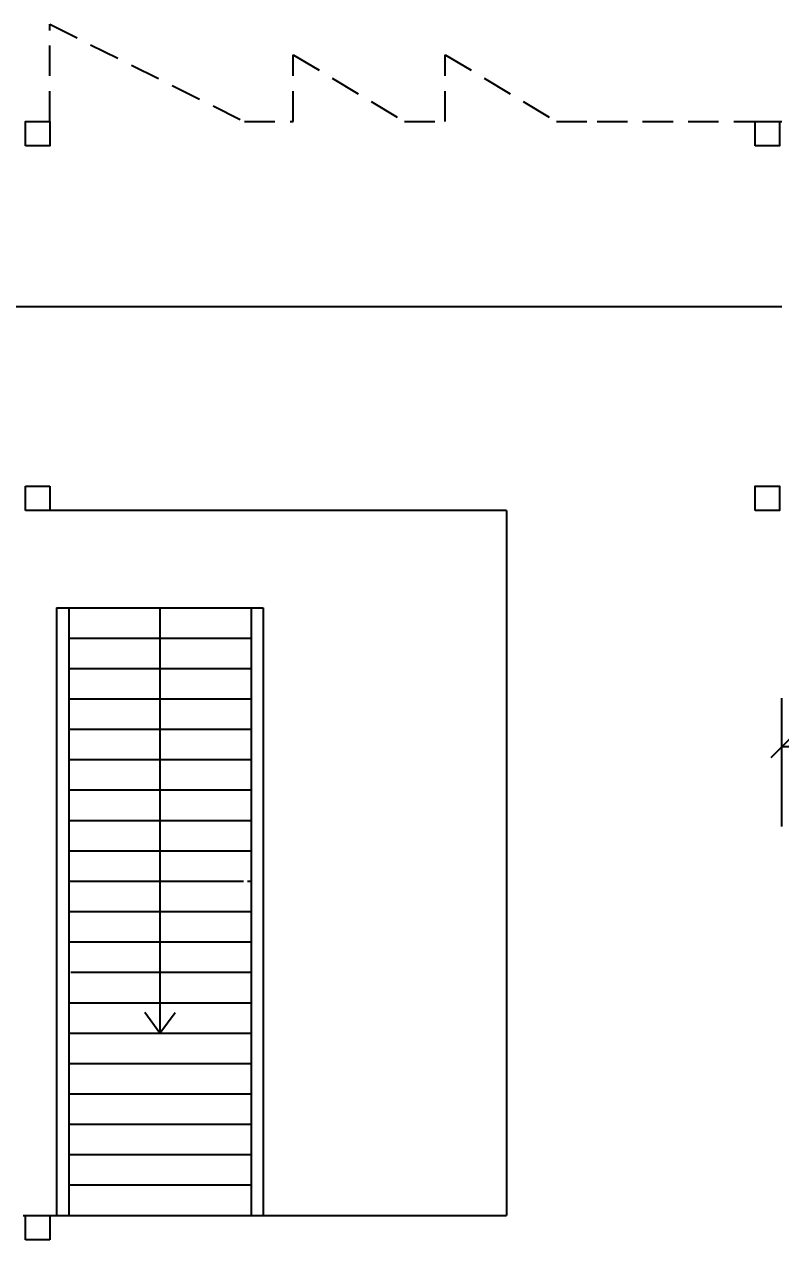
# Model space of a CAD drawing. Header units: millimetres. Extents: x 4436 to 4619, y 1272 to 1428.
# Drawn here: x 4541.57 to 4547.79, y 1304.7 to 1314.7 of the extents above; entities that cross this region are included whole.
import ezdxf

# ---------------------------------------------------------------- set-up
doc = ezdxf.new("R2010")
doc.units = ezdxf.units.MM
doc.linetypes.add('HIDDEN', pattern=[0.375, 0.25, -0.125])
for name, color, linetype in [('ALV', 2, 'Continuous'), ('ESTR', 3, 'Continuous'), ('PISO', 1, 'Continuous'), ('PROJ', 1, 'HIDDEN'), ('TXT CENTRO DE CUSTO', 2, 'Continuous')]:
    doc.layers.add(name, color=color, linetype=linetype)
doc.styles.add('1-200', font='simplex.shx', dxfattribs={"height": 0.4})
doc.dimstyles.new('1-200', dxfattribs={"dimtxt": 0.4, "dimasz": 0.18, "dimexe": 0.4, "dimexo": 0.2, "dimgap": 0.09, "dimtad": 1, "dimdec": 4, "dimzin": 0, "dimdsep": 46, "dimtxsty": '1-200', "dimblk": 'OBLIQUE', "dimcen": 0.09, "dimclrd": 1, "dimclre": 1, "dimclrt": 256, "dimadec": 0, "dimazin": 0, "dimtfac": 1, "dimtdec": 4, "dimtix": 1, "dimtofl": 0, "dimtmove": 0, "dimatfit": 3, "dimldrblk": 'OBLIQUE', "dimfxl": 0.18, "dimtolj": 1, "dimtzin": 0, "dimarcsym": 0})

# ---------------------------------------------------------------- blocks, each defined once
blk = doc.blocks.new('BRISEPRJ')
at = {"layer": 'PROJ'}
for p, q in [((0, 0), (0, 0.8)), ((0, 0.8), (1.6, 0)), ((2, 0), (2, 0.55)), ((2, 0.55), (2.9167, 0)), ((3.25, 0), (3.25, 0.55)), ((3.25, 0.55), (4.1667, 0)), ((1.6, 0), (2, 0)), ((2.9167, 0), (3.25, 0)), ((4.1667, 0), (4.5, 0))]:
    blk.add_line(p, q, dxfattribs=at)
blk = doc.blocks.new('_Oblique')
at = {"color": 0, "linetype": 'ByBlock', "lineweight": -2}
blk.add_line((-0.5, -0.5), (0.5, 0.5), dxfattribs=at)
blk = doc.blocks.new('*D60')
at = {"layer": 'DEFPOINTS', "color": 0, "transparency": 16777216}
for p in [(4547.8044, 1308.7533), (4547.8044, 1307.8984), (4565.9044, 1307.8984)]:
    blk.add_point(p, dxfattribs=at)
at = {"layer": 'TXT CENTRO DE CUSTO', "color": 1, "lineweight": -2, "transparency": 16777216}
for p, q in [((4547.8044, 1308.0984), (4547.8044, 1309.1533)), ((4565.9044, 1308.0984), (4565.9044, 1309.1533)), ((4565.9044, 1308.7533), (4547.8044, 1308.7533))]:
    blk.add_line(p, q, dxfattribs=at)
at = {"layer": 'TXT CENTRO DE CUSTO', "color": 1, "lineweight": -2, "transparency": 16777216, "xscale": 0.18, "yscale": 0.18, "zscale": 0.18, "rotation": 180}
blk.add_blockref('_Oblique', (4547.8044, 1308.7533), dxfattribs=at)
at = {"layer": 'TXT CENTRO DE CUSTO', "color": 1, "lineweight": -2, "transparency": 16777216, "xscale": 0.18, "yscale": 0.18, "zscale": 0.18}
blk.add_blockref('_Oblique', (4565.9044, 1308.7533), dxfattribs=at)
at = {"layer": 'TXT CENTRO DE CUSTO', "transparency": 16777216, "insert": (4556.8544, 1309.0433), "char_height": 0.4, "attachment_point": 5, "style": '1-200'}
blk.add_mtext('\\A1;FS', dxfattribs=at)

msp = doc.modelspace()

# ---------------------------------------------------------------- linework, layer by layer
at = {"layer": 'ALV'}
for p, q in [((4547.80441, 1312.37345), (4520.31441, 1312.37345)), ((4545.53941, 1310.69845), (4541.78441, 1310.69845)), ((4545.53941, 1310.69845), (4545.53941, 1304.89845)), ((4541.56441, 1304.89845), (4545.53941, 1304.89845)), ((4541.56441, 1304.89845), (4543.53941, 1304.89845))]:
    msp.add_line(p, q, dxfattribs=at)
at = {"layer": 'ESTR'}
for p, q in [((4541.58441, 1310.69845), (4541.58441, 1310.89845)), ((4541.58441, 1310.89845), (4541.78441, 1310.89845)), ((4541.78441, 1310.89845), (4541.78441, 1310.69845)), ((4541.78441, 1310.69845), (4541.58441, 1310.69845)), ((4541.58441, 1304.89845), (4541.78441, 1304.89845)), ((4541.58441, 1304.69845), (4541.58441, 1304.89845)), ((4541.78441, 1304.89845), (4541.78441, 1304.69845)), ((4541.78441, 1304.69845), (4541.58441, 1304.69845))]:
    msp.add_line(p, q, dxfattribs=at)
for points in [[(4541.58441, 1313.69845), (4541.58441, 1313.89845), (4541.78441, 1313.89845), (4541.78441, 1313.69845)], [(4547.58441, 1313.69845), (4547.58441, 1313.89845), (4547.78441, 1313.89845), (4547.78441, 1313.69845)], [(4547.58441, 1310.69845), (4547.58441, 1310.89845), (4547.78441, 1310.89845), (4547.78441, 1310.69845)]]:
    msp.add_lwpolyline(points, close=True, dxfattribs=at)
at = {"layer": 'PISO', "color": 1}
for p, q in [((4541.83941, 1309.89845), (4541.83941, 1306.83624)), ((4541.83941, 1309.89845), (4541.93941, 1309.89845)), ((4541.93941, 1309.89845), (4541.93941, 1306.88915)), ((4541.93941, 1309.89845), (4543.43941, 1309.89845)), ((4542.68941, 1309.89845), (4542.68941, 1306.39845)), ((4543.43941, 1309.89845), (4543.43941, 1307.68276)), ((4543.43941, 1309.89845), (4543.53941, 1309.89845)), ((4543.53941, 1309.89845), (4543.53941, 1307.73566)), ((4541.93941, 1309.64845), (4543.43941, 1309.64845)), ((4541.93941, 1309.39845), (4543.43941, 1309.39845)), ((4541.93941, 1309.14845), (4543.43941, 1309.14845)), ((4541.93941, 1308.89845), (4543.43941, 1308.89845)), ((4541.93941, 1308.64845), (4543.43941, 1308.64845)), ((4541.93941, 1308.39845), (4543.43941, 1308.39845)), ((4541.93941, 1308.14845), (4543.43941, 1308.14845)), ((4541.93941, 1307.89845), (4543.43941, 1307.89845)), ((4543.53941, 1307.73566), (4543.53941, 1304.89845)), ((4541.93941, 1307.64845), (4543.37788, 1307.64845)), ((4543.43941, 1307.68276), (4543.43941, 1304.89845)), ((4541.93941, 1307.39845), (4543.43941, 1307.39845)), ((4541.93941, 1307.14845), (4543.43941, 1307.14845)), ((4541.83941, 1306.83624), (4541.83941, 1304.89845)), ((4541.93941, 1306.88915), (4541.93941, 1304.89845)), ((4541.95699, 1306.89845), (4543.43941, 1306.89845)), ((4541.93941, 1306.64845), (4543.43941, 1306.64845)), ((4542.68941, 1306.39845), (4542.56441, 1306.56845)), ((4542.68941, 1306.39845), (4542.81441, 1306.56845)), ((4541.93941, 1306.39845), (4543.43941, 1306.39845)), ((4541.93941, 1306.14845), (4543.43941, 1306.14845)), ((4541.93941, 1305.89845), (4543.43941, 1305.89845)), ((4541.93941, 1305.64845), (4543.43941, 1305.64845)), ((4541.93941, 1305.39845), (4543.43941, 1305.39845)), ((4541.93941, 1305.14845), (4543.43941, 1305.14845))]:
    msp.add_line(p, q, dxfattribs=at)
at = {"layer": 'PROJ'}
for p, q in [((4546.28441, 1313.89845), (4547.80441, 1313.89845)), ((4543.40957, 1307.64845), (4543.43941, 1307.64845))]:
    msp.add_line(p, q, dxfattribs=at)

# ---------------------------------------------------------------- block references
msp.add_blockref('BRISEPRJ', (4541.78441, 1313.89845), dxfattribs=at)

# ---------------------------------------------------------------- dimensions: what is measured, and where the dimension line sits
at = {"layer": 'TXT CENTRO DE CUSTO'}
dim = msp.add_linear_dim(base=(4547.80441, 1308.75328), p1=(4565.90441, 1307.89845), p2=(4547.80441, 1307.89845), text='FS', dimstyle='1-200', dxfattribs=at)
dim.commit()
dim.dimension.update_dxf_attribs({"geometry": '*D60', "text_midpoint": (4556.85441, 1309.04328)})

doc.saveas('drawing.dxf')
